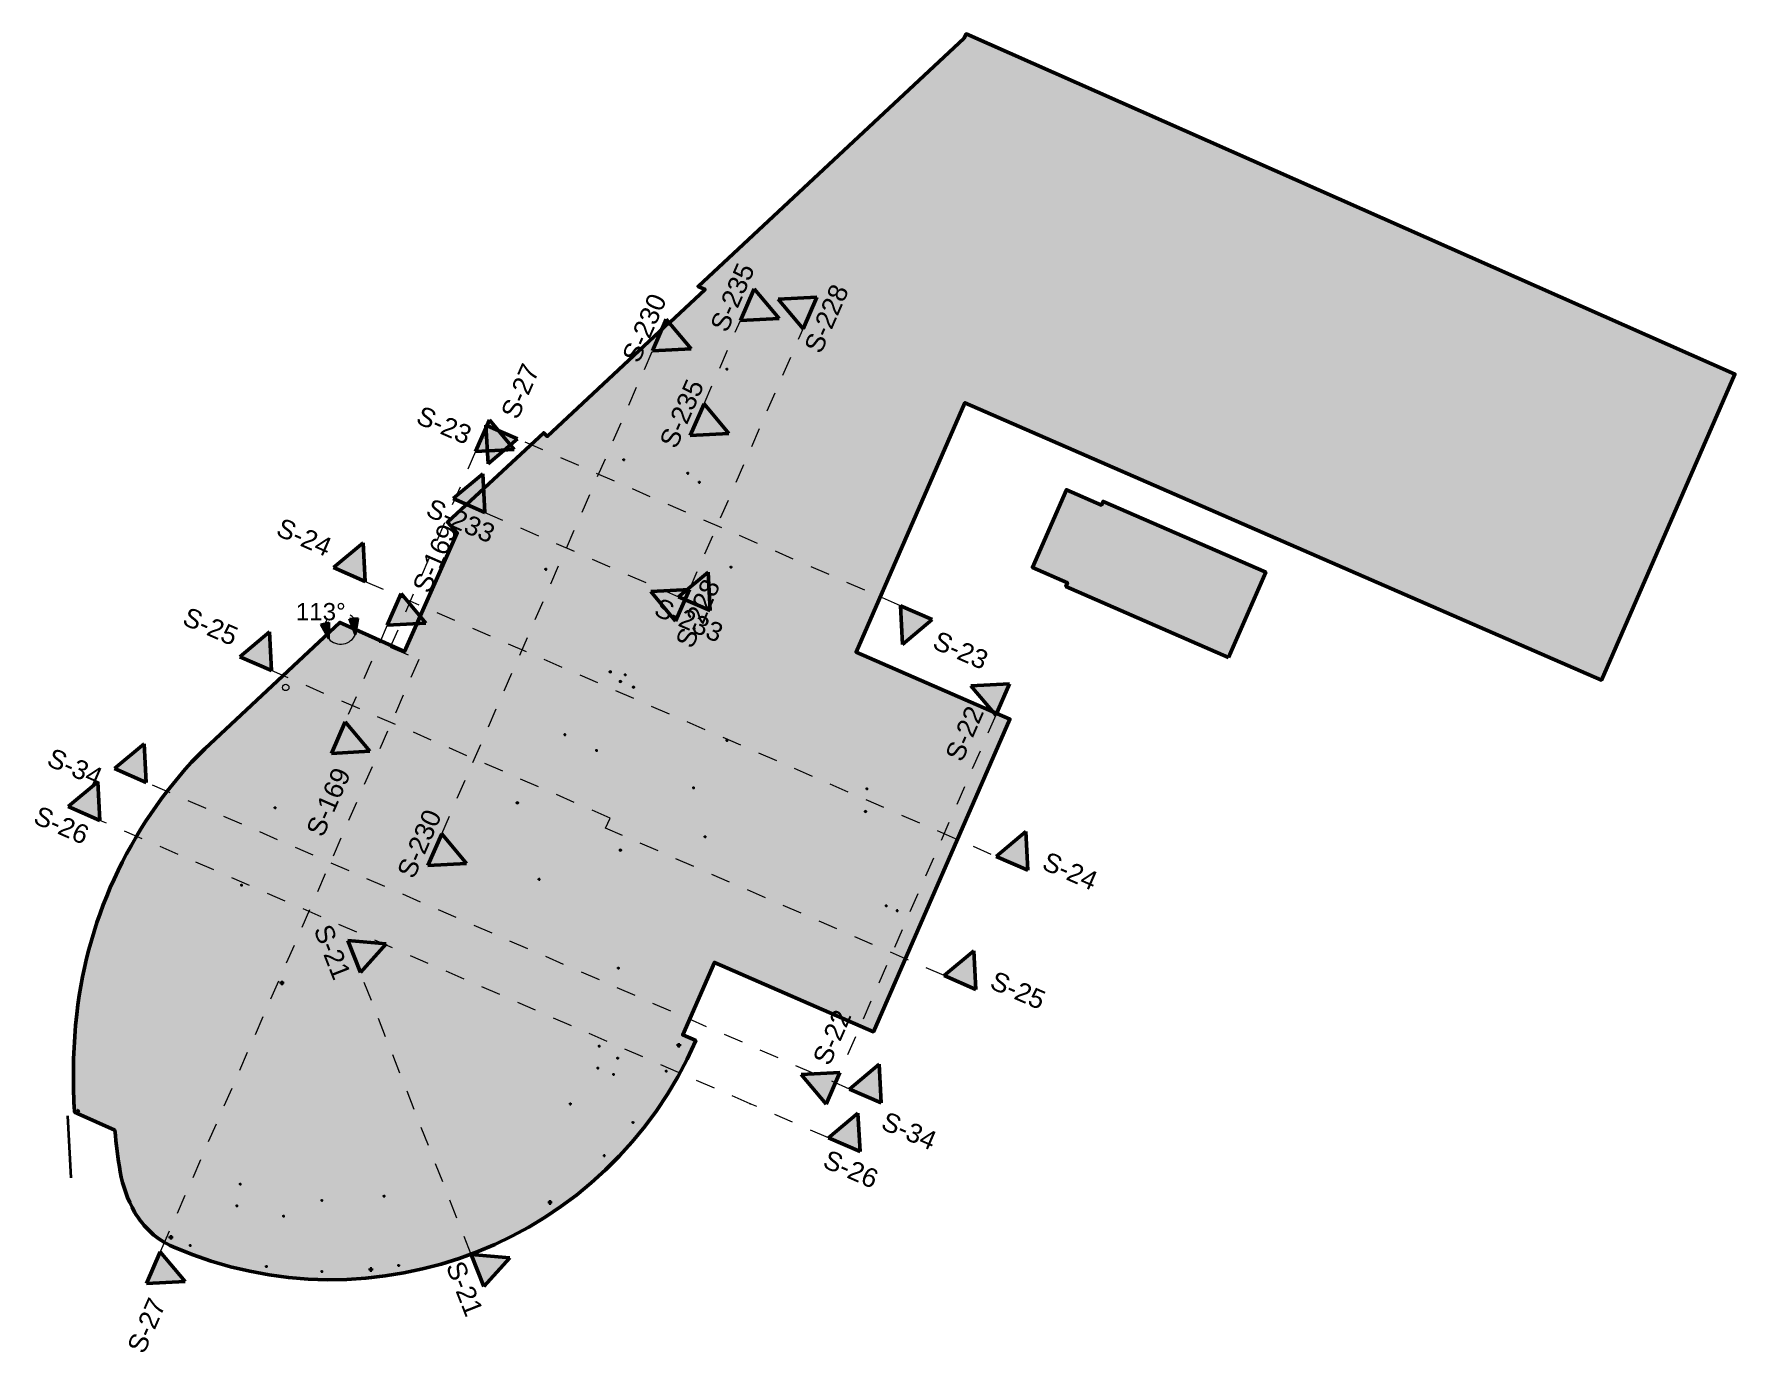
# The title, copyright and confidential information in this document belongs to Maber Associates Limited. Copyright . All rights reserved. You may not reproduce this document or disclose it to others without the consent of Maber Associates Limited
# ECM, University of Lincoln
# Model space of a CAD drawing. Header units: millimetres. Extents: x -48147 to 1403542, y -455564 to 18123.
# Drawn here: x -48147 to 74924, y -77365 to 18123 of the extents above.
import ezdxf

# ---------------------------------------------------------------- set-up
doc = ezdxf.new("R2010")
doc.units = ezdxf.units.MM
doc.header["$MEASUREMENT"] = 0
doc.linetypes.add('Dashed', pattern=[2822.222233, 1411.111116, -1411.111116])
for name, color, linetype, lineweight in [('0_Pen_No__1', 7, 'Continuous', 13), ('0_Pen_No__150', 7, 'Continuous', 0), ('0_Pen_No__154', 5, 'Continuous', 25), ('0_Pen_No__7', 7, 'Continuous', 35), ('0_Pen_No__85', 8, 'Continuous', 20), ('A-95-MC_Marker_Section_P2.Marker_Pen_No__1', 7, 'Continuous', 13), ('A-95-MC_Marker_Section_P2.Marker_Pen_No__6', 7, 'Continuous', 35), ('A-95-P_Building_Outline_Elevations_Pen_No__22', 8, 'Continuous', 50)]:
    doc.layers.add(name, color=color, linetype=linetype, lineweight=lineweight)
for name, color, linetype, lineweight, true_color in [('0_Pen_No__151', 7, 'Continuous', 5, 0x2290ff), ('0_Pen_No__166', 7, 'Continuous', 0, 0xcc0000), ('0_Pen_No__240', 7, 'Continuous', 0, 0x46e635), ('0_Pen_No__45', 7, 'Continuous', 35, 0x444444), ('A-95-MC_Marker_Section_P2.Marker_Pen_No__25', 7, 'Continuous', 50, 0x2a2a2a), ('A-95-P_Building_Outline_Elevations_Pen_No__242', 7, 'Continuous', 13, 0xeda42a), ('A-95-P_Building_Outline_Elevations_Pen_No__28', 7, 'Continuous', 50, 0x2a2a2a)]:
    doc.layers.add(name, color=color, linetype=linetype, lineweight=lineweight, true_color=true_color)
doc.layers.add('A-95-MC_Marker_Section_P2.Marker', color=7, linetype='Continuous')
doc.styles.add('GENERATED_STYLE_1', font='')
doc.styles.add('GENERATED_STYLE_2', font='')
doc.styles.get('GENERATED_STYLE_1').set_extended_font_data('Arial')
doc.styles.get('GENERATED_STYLE_2').set_extended_font_data('Swis721 BT')
doc.dimstyles.new('GENERATED_STYLE__1', dxfattribs={"dimtxt": 1250, "dimasz": 1140, "dimexe": 0.18, "dimexo": 40, "dimgap": 0.09, "dimtad": 1, "dimtih": 1, "dimtoh": 1, "dimdec": 0, "dimzin": 0, "dimdsep": 46, "dimtxsty": 'GENERATED_STYLE_1', "dimblk": 'ARROWHEAD_5', "dimblk1": 'ARROWHEAD_5', "dimblk2": 'ARROWHEAD_5', "dimcen": 0.09, "dimclrd": 8, "dimclre": 8, "dimclrt": 7, "dimadec": 0, "dimazin": 0, "dimtfac": 1, "dimtdec": 4, "dimtmove": 0, "dimatfit": 3, "dimfxl": 1, "dimtolj": 1, "dimtzin": 0, "dimarcsym": 0})

# ---------------------------------------------------------------- blocks, each defined once
blk = doc.blocks.new('Drainage Setting Out')
at = {"layer": '0_Pen_No__166', "linetype": 'Continuous'}
blk.add_hatch(color=256, dxfattribs=at).paths.add_polyline_path([(142, 92, 1), (42, 92, 1)])
at = {"layer": '0_Pen_No__150', "linetype": 'Continuous'}
for p, q in [((0, 132), (183, 52)), ((132, 183), (52, 0))]:
    blk.add_line(p, q, dxfattribs=at)
blk.add_circle((92, 92), 50, dxfattribs=at)
for start, end in [(0, 180), (180, 0)]:
    blk.add_arc((92, 92), 50, start, end, dxfattribs=at)
for p in [(42, 92), (142, 92)]:
    blk.add_point(p, dxfattribs=at)
blk = doc.blocks.new('Drainage Setting Out_2')
at = {"layer": '0_Pen_No__151', "linetype": 'Continuous'}
blk.add_hatch(color=256, dxfattribs=at).paths.add_polyline_path([(232, 150, 1), (68, 150, 1)])
at = {"layer": '0_Pen_No__1', "linetype": 'Continuous'}
for start, end in [(0, 180), (180, 0)]:
    blk.add_arc((150, 150), 81.8, start, end, dxfattribs=at)
for p in [(68, 150), (232, 150)]:
    blk.add_point(p, dxfattribs=at)
at = {"layer": '0_Pen_No__154', "linetype": 'Continuous'}
for p, q in [((0, 215), (300, 85)), ((215, 300), (85, 0))]:
    blk.add_line(p, q, dxfattribs=at)
blk.add_circle((150, 150), 81.8, dxfattribs=at)
blk = doc.blocks.new('FLOOR GULLEY')
at = {"layer": '0_Pen_No__240', "linetype": 'Continuous'}
blk.add_hatch(color=256, dxfattribs=at).paths.add_polyline_path([(150, 75, 1), (0, 75, 1)])
at = {"layer": '0_Pen_No__1', "linetype": 'Continuous'}
for start, end in [(0, 180), (180, 0)]:
    blk.add_arc((75, 75), 75, start, end, dxfattribs=at)
for p in [(0, 75), (150, 75)]:
    blk.add_point(p, dxfattribs=at)
at = {"layer": '0_Pen_No__150', "linetype": 'Continuous'}
for p, q in [((15, 102), (15, 48)), ((35, 128), (35, 22)), ((55, 138), (55, 12)), ((75, 141), (75, 9)), ((95, 138), (95, 12)), ((115, 128), (115, 22)), ((135, 102), (135, 48))]:
    blk.add_line(p, q, dxfattribs=at)
for radius in [75, 66.3]:
    blk.add_circle((75, 75), radius, dxfattribs=at)
blk = doc.blocks.new('*D4')
at = {"layer": '0_Pen_No__45', "linetype": 'Continuous'}
for points in [[(-26818, -25672), (-26783, -24473), (-27387, -24616)], [(-24885, -25342), (-24699, -24157), (-25316, -24222)]]:
    blk.add_hatch(color=256, dxfattribs=at).paths.add_polyline_path(points)
for p, q in [((-27387, -24616), (-26783, -24473)), ((-26818, -25672), (-26783, -24473)), ((-25316, -24222), (-24699, -24157)), ((-24885, -25342), (-25316, -24222)), ((-24885, -25342), (-24699, -24157)), ((-26818, -25672), (-27387, -24616))]:
    blk.add_line(p, q, dxfattribs=at)
at = {"layer": '0_Pen_No__85', "linetype": 'Continuous'}
for start, end in [(145.94218, 163.69989), (35.68094, 53.43865), (222.94041, 336.44041)]:
    blk.add_arc((-25960, -24873), 1172, start, end, dxfattribs=at)
at = {"layer": '0_Pen_No__1', "insert": (-29205, -24339), "char_height": 1250, "attachment_point": 7, "style": 'GENERATED_STYLE_1'}
blk.add_mtext('\\A1;{\\fArial|b0|i0|c0|p34;113°}', dxfattribs=at)
blk = doc.blocks.new('ARROWHEAD_5')
at = {"color": 0, "linetype": 'Continuous', "lineweight": 0}
blk.add_line((0, 0), (-1, 0), dxfattribs=at)
blk.add_solid([(-1, 0.2679), (0, 0), (-1, -0.2679), (-1, 0.2679)], dxfattribs=at)
blk = doc.blocks.new('Cutting Plane_1_2', base_point=(-1229, -23232))
at = {"layer": 'A-95-MC_Marker_Section_P2.Marker_Pen_No__25', "linetype": 'Continuous'}
for points in [[(8498, -924), (7499, -3216), (5707, -1071)], [(-1729, -24378), (-730, -22086), (-3521, -22233)]]:
    blk.add_hatch(color=256, dxfattribs=at).paths.add_polyline_path(points)
at = {"layer": 'A-95-MC_Marker_Section_P2.Marker_Pen_No__1', "linetype": 'Dashed'}
blk.add_line((-730, -22086), (7499, -3216), dxfattribs=at)
at = {"layer": 'A-95-MC_Marker_Section_P2.Marker_Pen_No__25', "linetype": 'Continuous'}
for p, q in [((5707, -1071), (8498, -924)), ((7499, -3216), (5707, -1071)), ((8498, -924), (7499, -3216)), ((-730, -22086), (-3521, -22233)), ((-1729, -24378), (-730, -22086)), ((-3521, -22233), (-1729, -24378))]:
    blk.add_line(p, q, dxfattribs=at)
at = {"layer": 'A-95-MC_Marker_Section_P2.Marker_Pen_No__6', "char_height": 1375, "rotation": 66.44041, "style": 'GENERATED_STYLE_2'}
for insert, attachment_point in [((10856, -409), 9), ((-502, -26456), 7)]:
    blk.add_mtext('\\A1;{\\fSwis721 BT|b0|i0|c0|p34;S-228}', dxfattribs=dict(at, insert=insert, attachment_point=attachment_point))
blk = doc.blocks.new('Cutting Plane_2_2', base_point=(-19147, -40933))
at = {"layer": 'A-95-MC_Marker_Section_P2.Marker_Pen_No__25', "linetype": 'Continuous'}
for points in [[(-2403, -2532), (-3402, -4824), (-611, -4677)], [(-19647, -42079), (-18648, -39787), (-16856, -41932)]]:
    blk.add_hatch(color=256, dxfattribs=at).paths.add_polyline_path(points)
at = {"layer": 'A-95-MC_Marker_Section_P2.Marker_Pen_No__1', "linetype": 'Dashed'}
blk.add_line((-18648, -39787), (-3402, -4824), dxfattribs=at)
at = {"layer": 'A-95-MC_Marker_Section_P2.Marker_Pen_No__25', "linetype": 'Continuous'}
for p, q in [((-2403, -2532), (-3402, -4824)), ((-611, -4677), (-2403, -2532)), ((-3402, -4824), (-611, -4677)), ((-19647, -42079), (-18648, -39787)), ((-18648, -39787), (-16856, -41932)), ((-16856, -41932), (-19647, -42079))]:
    blk.add_line(p, q, dxfattribs=at)
at = {"layer": 'A-95-MC_Marker_Section_P2.Marker_Pen_No__6', "char_height": 1375, "rotation": 66.44041, "style": 'GENERATED_STYLE_2'}
for insert, attachment_point in [((-4365, -5784), 7), ((-18599, -38428), 9)]:
    blk.add_mtext('\\A1;{\\fSwis721 BT|b0|i0|c0|p34;S-230}', dxfattribs=dict(at, insert=insert, attachment_point=attachment_point))
blk = doc.blocks.new('Cutting Plane_3_2', base_point=(-16679, -16008))
at = {"layer": 'A-95-MC_Marker_Section_P2.Marker_Pen_No__25', "linetype": 'Continuous'}
for points in [[(-17825, -15508), (-15533, -16508), (-15680, -13717)], [(785, -23623), (-1507, -22624), (638, -20832)]]:
    blk.add_hatch(color=256, dxfattribs=at).paths.add_polyline_path(points)
at = {"layer": 'A-95-MC_Marker_Section_P2.Marker_Pen_No__1', "linetype": 'Dashed'}
blk.add_line((-15533, -16508), (-1507, -22624), dxfattribs=at)
at = {"layer": 'A-95-MC_Marker_Section_P2.Marker_Pen_No__25', "linetype": 'Continuous'}
for p, q in [((-15680, -13717), (-17825, -15508)), ((-15533, -16508), (-15680, -13717)), ((-17825, -15508), (-15533, -16508)), ((-1507, -22624), (638, -20832)), ((638, -20832), (785, -23623)), ((785, -23623), (-1507, -22624))]:
    blk.add_line(p, q, dxfattribs=at)
at = {"layer": 'A-95-MC_Marker_Section_P2.Marker_Pen_No__6', "char_height": 1375, "rotation": 336.44041, "style": 'GENERATED_STYLE_2'}
for insert, attachment_point in [((-19903, -16735), 7), ((1300, -25981), 9)]:
    blk.add_mtext('\\A1;{\\fSwis721 BT|b0|i0|c0|p34;S-233}', dxfattribs=dict(at, insert=insert, attachment_point=attachment_point))
blk = doc.blocks.new('Cutting Plane_4_2', base_point=(-163, -9794))
at = {"layer": 'A-95-MC_Marker_Section_P2.Marker_Pen_No__25', "linetype": 'Continuous'}
for points in [[(3966, -324), (2967, -2616), (5758, -2469)], [(-662, -10939), (337, -8648), (2129, -10793)]]:
    blk.add_hatch(color=256, dxfattribs=at).paths.add_polyline_path(points)
at = {"layer": 'A-95-MC_Marker_Section_P2.Marker_Pen_No__1', "linetype": 'Dashed'}
blk.add_line((337, -8648), (2967, -2616), dxfattribs=at)
at = {"layer": 'A-95-MC_Marker_Section_P2.Marker_Pen_No__25', "linetype": 'Continuous'}
for p, q in [((3966, -324), (2967, -2616)), ((5758, -2469), (3966, -324)), ((2967, -2616), (5758, -2469)), ((-662, -10939), (337, -8648)), ((337, -8648), (2129, -10793)), ((2129, -10793), (-662, -10939))]:
    blk.add_line(p, q, dxfattribs=at)
at = {"layer": 'A-95-MC_Marker_Section_P2.Marker_Pen_No__6', "char_height": 1375, "rotation": 66.44041, "style": 'GENERATED_STYLE_2'}
for insert, attachment_point in [((2004, -3576), 7), ((386, -7289), 9)]:
    blk.add_mtext('\\A1;{\\fSwis721 BT|b0|i0|c0|p34;S-235}', dxfattribs=dict(at, insert=insert, attachment_point=attachment_point))
blk = doc.blocks.new('Cutting Plane_5_2', base_point=(-16058, -71396))
at = {"layer": 'A-95-MC_Marker_Section_P2.Marker_Pen_No__25', "linetype": 'Continuous'}
for points in [[(-25443, -47498), (-24529, -49825), (-22659, -47747)], [(-15601, -72560), (-16515, -70233), (-13731, -70482)]]:
    blk.add_hatch(color=256, dxfattribs=at).paths.add_polyline_path(points)
at = {"layer": 'A-95-MC_Marker_Section_P2.Marker_Pen_No__1', "linetype": 'Dashed'}
blk.add_line((-16515, -70233), (-24529, -49825), dxfattribs=at)
at = {"layer": 'A-95-MC_Marker_Section_P2.Marker_Pen_No__25', "linetype": 'Continuous'}
for p, q in [((-25443, -47498), (-24529, -49825)), ((-22659, -47747), (-25443, -47498)), ((-24529, -49825), (-22659, -47747)), ((-16515, -70233), (-13731, -70482)), ((-15601, -72560), (-16515, -70233)), ((-13731, -70482), (-15601, -72560))]:
    blk.add_line(p, q, dxfattribs=at)
at = {"layer": 'A-95-MC_Marker_Section_P2.Marker_Pen_No__6', "char_height": 1375, "rotation": 291.44041, "style": 'GENERATED_STYLE_2'}
for insert, attachment_point in [((-26472, -50480), 9), ((-18384, -71075), 7)]:
    blk.add_mtext('\\A1;{\\fSwis721 BT|b0|i0|c0|p34;S-21}', dxfattribs=dict(at, insert=insert, attachment_point=attachment_point))
blk = doc.blocks.new('Cutting Plane_6_2', base_point=(21934, -30056))
at = {"layer": 'A-95-MC_Marker_Section_P2.Marker_Pen_No__25', "linetype": 'Continuous'}
for points in [[(22434, -28910), (21435, -31201), (19643, -29056)], [(9158, -59355), (10157, -57064), (7366, -57210)]]:
    blk.add_hatch(color=256, dxfattribs=at).paths.add_polyline_path(points)
at = {"layer": 'A-95-MC_Marker_Section_P2.Marker_Pen_No__1', "linetype": 'Dashed'}
blk.add_line((21435, -31201), (10157, -57064), dxfattribs=at)
at = {"layer": 'A-95-MC_Marker_Section_P2.Marker_Pen_No__25', "linetype": 'Continuous'}
for p, q in [((19643, -29056), (22434, -28910)), ((21435, -31201), (19643, -29056)), ((22434, -28910), (21435, -31201)), ((10157, -57064), (7366, -57210)), ((7366, -57210), (9158, -59355)), ((9158, -59355), (10157, -57064))]:
    blk.add_line(p, q, dxfattribs=at)
at = {"layer": 'A-95-MC_Marker_Section_P2.Marker_Pen_No__6', "char_height": 1375, "rotation": 66.44041, "style": 'GENERATED_STYLE_2'}
for insert, attachment_point in [((20636, -30947), 9), ((9428, -56651), 7)]:
    blk.add_mtext('\\A1;{\\fSwis721 BT|b0|i0|c0|p34;S-22}', dxfattribs=dict(at, insert=insert, attachment_point=attachment_point))
blk = doc.blocks.new('Cutting Plane_7_2', base_point=(15693, -23771))
at = {"layer": 'A-95-MC_Marker_Section_P2.Marker_Pen_No__25', "linetype": 'Continuous'}
for points in [[(-15445, -10193), (-13154, -11192), (-15299, -12984)], [(16839, -24270), (14547, -23271), (14694, -26062)]]:
    blk.add_hatch(color=256, dxfattribs=at).paths.add_polyline_path(points)
at = {"layer": 'A-95-MC_Marker_Section_P2.Marker_Pen_No__1', "linetype": 'Dashed'}
blk.add_line((14547, -23271), (-13154, -11192), dxfattribs=at)
at = {"layer": 'A-95-MC_Marker_Section_P2.Marker_Pen_No__25', "linetype": 'Continuous'}
for p, q in [((-15299, -12984), (-15445, -10193)), ((-15445, -10193), (-13154, -11192)), ((-13154, -11192), (-15299, -12984)), ((16839, -24270), (14547, -23271)), ((14547, -23271), (14694, -26062)), ((14694, -26062), (16839, -24270))]:
    blk.add_line(p, q, dxfattribs=at)
at = {"layer": 'A-95-MC_Marker_Section_P2.Marker_Pen_No__6', "char_height": 1375, "rotation": 336.44041, "style": 'GENERATED_STYLE_2'}
for insert, attachment_point in [((-16898, -11649), 9), ((16761, -26326), 7)]:
    blk.add_mtext('\\A1;{\\fSwis721 BT|b0|i0|c0|p34;S-23}', dxfattribs=dict(at, insert=insert, attachment_point=attachment_point))
blk = doc.blocks.new('Cutting Plane_8_2', base_point=(-25330, -21003))
at = {"layer": 'A-95-MC_Marker_Section_P2.Marker_Pen_No__25', "linetype": 'Continuous'}
for points in [[(-26476, -20503), (-24185, -21502), (-24331, -18711)], [(23767, -42411), (21475, -41412), (23620, -39620)]]:
    blk.add_hatch(color=256, dxfattribs=at).paths.add_polyline_path(points)
at = {"layer": 'A-95-MC_Marker_Section_P2.Marker_Pen_No__1', "linetype": 'Dashed'}
blk.add_line((-24185, -21502), (21475, -41412), dxfattribs=at)
at = {"layer": 'A-95-MC_Marker_Section_P2.Marker_Pen_No__25', "linetype": 'Continuous'}
for p, q in [((-24331, -18711), (-26476, -20503)), ((-24185, -21502), (-24331, -18711)), ((-26476, -20503), (-24185, -21502)), ((21475, -41412), (23620, -39620)), ((23620, -39620), (23767, -42411)), ((23767, -42411), (21475, -41412))]:
    blk.add_line(p, q, dxfattribs=at)
at = {"layer": 'A-95-MC_Marker_Section_P2.Marker_Pen_No__6', "char_height": 1375, "rotation": 336.44041, "style": 'GENERATED_STYLE_2'}
for insert, attachment_point in [((-30739, -18143), 7), ((28396, -43929), 9)]:
    blk.add_mtext('\\A1;{\\fSwis721 BT|b0|i0|c0|p34;S-24}', dxfattribs=dict(at, insert=insert, attachment_point=attachment_point))
blk = doc.blocks.new('Cutting Plane_9_2', base_point=(18851, -50545))
at = {"layer": 'A-95-MC_Marker_Section_P2.Marker_Pen_No__25', "linetype": 'Continuous'}
for points in [[(-33257, -26956), (-30965, -27955), (-31111, -25164)], [(19996, -51045), (17705, -50046), (19850, -48254)]]:
    blk.add_hatch(color=256, dxfattribs=at).paths.add_polyline_path(points)
at = {"layer": 'A-95-MC_Marker_Section_P2.Marker_Pen_No__1', "linetype": 'Dashed'}
for p, q in [((-6471, -38635), (-30965, -27955)), ((-6789, -39365), (-6471, -38635)), ((17705, -50046), (-6789, -39365))]:
    blk.add_line(p, q, dxfattribs=at)
at = {"layer": 'A-95-MC_Marker_Section_P2.Marker_Pen_No__25', "linetype": 'Continuous'}
for p, q in [((-31111, -25164), (-33257, -26956)), ((-30965, -27955), (-31111, -25164)), ((-33257, -26956), (-30965, -27955)), ((17705, -50046), (19850, -48254)), ((19850, -48254), (19996, -51045)), ((19996, -51045), (17705, -50046))]:
    blk.add_line(p, q, dxfattribs=at)
at = {"layer": 'A-95-MC_Marker_Section_P2.Marker_Pen_No__6', "char_height": 1375, "rotation": 336.44041, "style": 'GENERATED_STYLE_2'}
for insert, attachment_point in [((-37519, -24596), 7), ((24626, -52563), 9)]:
    blk.add_mtext('\\A1;{\\fSwis721 BT|b0|i0|c0|p34;S-25}', dxfattribs=dict(at, insert=insert, attachment_point=attachment_point))
blk = doc.blocks.new('Cutting Plane_10_2', base_point=(10470, -62287))
at = {"layer": 'A-95-MC_Marker_Section_P2.Marker_Pen_No__25', "linetype": 'Continuous'}
for points in [[(-45676, -37804), (-43384, -38803), (-43531, -36012)], [(11616, -62786), (9325, -61787), (11470, -59995)]]:
    blk.add_hatch(color=256, dxfattribs=at).paths.add_polyline_path(points)
at = {"layer": 'A-95-MC_Marker_Section_P2.Marker_Pen_No__1', "linetype": 'Dashed'}
for p, q in [((3665, -59319), (-43384, -38803)), ((9325, -61787), (3665, -59319))]:
    blk.add_line(p, q, dxfattribs=at)
blk.add_point((3665, -59319), dxfattribs=at)
at = {"layer": 'A-95-MC_Marker_Section_P2.Marker_Pen_No__25', "linetype": 'Continuous'}
for p, q in [((-43531, -36012), (-45676, -37804)), ((-43384, -38803), (-43531, -36012)), ((-45676, -37804), (-43384, -38803)), ((9325, -61787), (11470, -59995)), ((11470, -59995), (11616, -62786)), ((11616, -62786), (9325, -61787))]:
    blk.add_line(p, q, dxfattribs=at)
at = {"layer": 'A-95-MC_Marker_Section_P2.Marker_Pen_No__6', "char_height": 1375, "rotation": 336.44041, "style": 'GENERATED_STYLE_2'}
for insert, attachment_point in [((-48297, -38986), 7), ((12534, -65511), 9)]:
    blk.add_mtext('\\A1;{\\fSwis721 BT|b0|i0|c0|p34;S-26}', dxfattribs=dict(at, insert=insert, attachment_point=attachment_point))
blk = doc.blocks.new('Cutting Plane_11_2', base_point=(-15692, -10946))
at = {"layer": 'A-95-MC_Marker_Section_P2.Marker_Pen_No__25', "linetype": 'Continuous'}
for points in [[(-15193, -9800), (-16192, -12092), (-13401, -11945)], [(-40008, -72343), (-39009, -70052), (-37217, -72197)]]:
    blk.add_hatch(color=256, dxfattribs=at).paths.add_polyline_path(points)
at = {"layer": 'A-95-MC_Marker_Section_P2.Marker_Pen_No__1', "linetype": 'Dashed'}
for p, q in [((-16192, -12092), (-22372, -26264)), ((-22372, -26264), (-20308, -27164)), ((-20308, -27164), (-38549, -68998)), ((-38549, -68998), (-39009, -70052))]:
    blk.add_line(p, q, dxfattribs=at)
blk.add_point((-38549, -68998), dxfattribs=at)
at = {"layer": 'A-95-MC_Marker_Section_P2.Marker_Pen_No__25', "linetype": 'Continuous'}
for p, q in [((-15193, -9800), (-16192, -12092)), ((-13401, -11945), (-15193, -9800)), ((-16192, -12092), (-13401, -11945)), ((-40008, -72343), (-39009, -70052)), ((-39009, -70052), (-37217, -72197)), ((-37217, -72197), (-40008, -72343))]:
    blk.add_line(p, q, dxfattribs=at)
at = {"layer": 'A-95-MC_Marker_Section_P2.Marker_Pen_No__6', "char_height": 1375, "rotation": 66.44041, "style": 'GENERATED_STYLE_2'}
for insert, attachment_point in [((-13137, -9878), 7), ((-38552, -73796), 9)]:
    blk.add_mtext('\\A1;{\\fSwis721 BT|b0|i0|c0|p34;S-27}', dxfattribs=dict(at, insert=insert, attachment_point=attachment_point))
blk = doc.blocks.new('Cutting Plane_12_2', base_point=(12010, -58755))
at = {"layer": 'A-95-MC_Marker_Section_P2.Marker_Pen_No__25', "linetype": 'Continuous'}
for points in [[(-42330, -35060), (-40039, -36059), (-40185, -33268)], [(13156, -59255), (10865, -58256), (13010, -56464)]]:
    blk.add_hatch(color=256, dxfattribs=at).paths.add_polyline_path(points)
at = {"layer": 'A-95-MC_Marker_Section_P2.Marker_Pen_No__1', "linetype": 'Dashed'}
blk.add_line((10865, -58256), (-40039, -36059), dxfattribs=at)
at = {"layer": 'A-95-MC_Marker_Section_P2.Marker_Pen_No__25', "linetype": 'Continuous'}
for p, q in [((-40185, -33268), (-42330, -35060)), ((-40039, -36059), (-40185, -33268)), ((-42330, -35060), (-40039, -36059)), ((10865, -58256), (13010, -56464)), ((13010, -56464), (13156, -59255)), ((13156, -59255), (10865, -58256))]:
    blk.add_line(p, q, dxfattribs=at)
at = {"layer": 'A-95-MC_Marker_Section_P2.Marker_Pen_No__6', "char_height": 1375, "rotation": 336.44041, "style": 'GENERATED_STYLE_2'}
for insert, attachment_point in [((-47326, -34801), 7), ((16746, -62739), 9)]:
    blk.add_mtext('\\A1;{\\fSwis721 BT|b0|i0|c0|p34;S-34}', dxfattribs=dict(at, insert=insert, attachment_point=attachment_point))
blk = doc.blocks.new('Cutting Plane_13_2', base_point=(-22092, -23539))
at = {"layer": 'A-95-MC_Marker_Section_P2.Marker_Pen_No__25', "linetype": 'Continuous'}
for points in [[(-21592, -22393), (-22591, -24685), (-19800, -24538)], [(-26633, -33954), (-25634, -31662), (-23842, -33807)]]:
    blk.add_hatch(color=256, dxfattribs=at).paths.add_polyline_path(points)
at = {"layer": 'A-95-MC_Marker_Section_P2.Marker_Pen_No__1', "linetype": 'Dashed'}
blk.add_line((-22591, -24685), (-25634, -31662), dxfattribs=at)
at = {"layer": 'A-95-MC_Marker_Section_P2.Marker_Pen_No__25', "linetype": 'Continuous'}
for p, q in [((-21592, -22393), (-22591, -24685)), ((-19800, -24538), (-21592, -22393)), ((-22591, -24685), (-19800, -24538)), ((-26633, -33954), (-25634, -31662)), ((-25634, -31662), (-23842, -33807)), ((-23842, -33807), (-26633, -33954))]:
    blk.add_line(p, q, dxfattribs=at)
at = {"layer": 'A-95-MC_Marker_Section_P2.Marker_Pen_No__6', "char_height": 1375, "rotation": 66.44041, "style": 'GENERATED_STYLE_2'}
for insert, attachment_point in [((-19536, -22471), 7), ((-25177, -35407), 9)]:
    blk.add_mtext('\\A1;{\\fSwis721 BT|b0|i0|c0|p34;S-169}', dxfattribs=dict(at, insert=insert, attachment_point=attachment_point))

msp = doc.modelspace()

# ---------------------------------------------------------------- hatches: boundary and pattern name
at = {"layer": 'A-95-P_Building_Outline_Elevations_Pen_No__22', "linetype": 'Continuous'}
for points in [[(74923.6, -6492.6), (65259.9, -28654.5), (-97.7, -155.4), (10679.5, 9918.6), (14984.9, 8068.6), (19304, 18119.9)], [(74923.6, -6492.6), (65259.9, -28654.5), (-97.7, -155.4), (10754.9, 9886.2), (14860, 8122.3), (19170.7, 17818.5)]]:
    msp.add_hatch(color=256, dxfattribs=at).paths.add_polyline_path(points)
at = {"layer": 'A-95-P_Building_Outline_Elevations_Pen_No__242', "linetype": 'Continuous'}
for points in [[(-45056.7, -52842, 0.03813219), (-45256.1, -59290.7, 0.00374959), (-45217, -59929), (-45004.4, -60024.2), (-42299.6, -61236.4, 0.01706523), (-41905.6, -64256.8, 0.08540972), (-40869.9, -67158.8, 0.15780674), (-38079.5, -69687.3, 0.4137358), (-268.7, -54744.8), (-1203.2, -54337.4), (1083.8, -49092.6), (12592.1, -54105), (22460.8, -31473), (11338.1, -26623.5), (19208.6, -8573.9), (65259.9, -28654.5), (74923.6, -6492.6), (19296.9, 18123.1), (19143.5, 17830.3), (-97.7, -155.3), (402.7, -372.5), (-2152.5, -2756), (-2173.2, -2733.8), (-11023.5, -11005.5), (-11269.7, -10741), (-18238.1, -17225.7), (-17527.3, -17989.6), (-21336.6, -26580.2), (-26011.9, -24477.5), (-35790.9, -33615.2, 0.17070773)], [(38284.8, -27007), (40971.6, -20845.4), (29198.3, -15716.6), (29082, -15982.1), (26547, -14871.8), (24094.3, -20496.7), (26627.3, -21601.2), (26509.2, -21872.2)]]:
    msp.add_hatch(color=256, dxfattribs=at).paths.add_polyline_path(points)

# ---------------------------------------------------------------- linework, layer by layer
at = {"layer": '0_Pen_No__1', "linetype": 'Continuous'}
for centre in [(-11124.3, -20630), (2279.6, -20477.9), (-5370.7, -28262.4), (1974.9, -33016.9), (12115.1, -36515.2), (13513.8, -44997.9), (14304.1, -45344.1), (-5869.7, -49497.9), (-6213.3, -57194.2), (-2405, -56965.1), (-4812, -60672.9), (-6893.2, -63079.4), (-36847.4, -69583.9), (-31336.6, -71105.5)]:
    msp.add_circle(centre, 50, dxfattribs=at)
at = {"layer": '0_Pen_No__150', "linetype": 'Continuous'}
msp.add_circle((-29932.2, -29182.9), 228.5, dxfattribs=at)
at = {"layer": '0_Pen_No__7', "linetype": 'Continuous', "flags": 128}
msp.add_lwpolyline([(-45470.5, -64682.8), (-45702.3, -60188.7)], dxfattribs=at)
msp.add_lwpolyline([(-45010.5, -59780.6), (-44900.5, -59828.5), (-44948.5, -59938.5), (-44953.5, -59936.3, -0.4142), (-44956.9, -59927.8), (-44921.5, -59846.7, 0.4142), (-44928.2, -59829.5), (-45009.4, -59794.2, -0.4142), (-45012.7, -59785.6)], format="xyb", close=True, dxfattribs=at)
at = {"layer": 'A-95-P_Building_Outline_Elevations_Pen_No__28', "linetype": 'Continuous', "flags": 128}
msp.add_lwpolyline([(-45056.7, -52842, 0.03813219), (-45256.1, -59290.7, 0.00374959), (-45217, -59929), (-45004.4, -60024.2), (-42299.6, -61236.4, 0.01706523), (-41905.6, -64256.8, 0.08540972), (-40869.9, -67158.8, 0.15780674), (-38079.5, -69687.3, 0.4137358), (-268.7, -54744.8), (-1203.2, -54337.4), (1083.8, -49092.6), (12592.1, -54105), (22460.8, -31473), (11338.1, -26623.5), (19208.6, -8573.9), (65259.9, -28654.5), (74923.6, -6492.6), (19296.9, 18123.1), (19143.5, 17830.3), (-97.7, -155.3), (402.7, -372.5), (-2152.5, -2756), (-2173.2, -2733.8), (-11023.5, -11005.5), (-11269.7, -10741), (-18238.1, -17225.7), (-17527.3, -17989.6), (-21336.6, -26580.2), (-26011.9, -24477.5), (-35790.9, -33615.2, 0.17070773)], format="xyb", close=True, dxfattribs=at)
msp.add_lwpolyline([(38284.8, -27007), (40971.6, -20845.4), (29198.3, -15716.6), (29082, -15982.1), (26547, -14871.8), (24094.3, -20496.7), (26627.3, -21601.2), (26509.2, -21872.2)], close=True, dxfattribs=at)

# ---------------------------------------------------------------- block references
at = {"linetype": 'Continuous', "xscale": -1, "zscale": 1000, "rotation": 336.4404115839915}
for name, p in [('Drainage Setting Out', (2032.2, -6258)), ('Drainage Setting Out', (-5435.8, -12817.3)), ('Drainage Setting Out', (-803.7, -13800)), ('Drainage Setting Out', (36.9, -14454.2)), ('Drainage Setting Out', (-11077, -20750.6)), ('Drainage Setting Out', (2327, -20598.5)), ('Drainage Setting Out', (-5323.3, -28383.1)), ('Drainage Setting Out', (-9693.9, -32723.3)), ('Drainage Setting Out', (2022.3, -33137.5)), ('Drainage Setting Out', (-7403, -33861.4)), ('Drainage Setting Out', (-390.7, -36576.2)), ('Drainage Setting Out', (12162.5, -36635.9)), ('Drainage Setting Out', (-30661.4, -38015.3)), ('Drainage Setting Out', (12056.7, -38283.7)), ('Drainage Setting Out', (450.7, -40113.2)), ('Drainage Setting Out', (-11559.6, -43197.5)), ('Drainage Setting Out', (-33088.2, -43625.1)), ('Drainage Setting Out', (13561.2, -45118.5)), ('Drainage Setting Out', (14351.5, -45464.8)), ('Drainage Setting Out_2', (-30134.9, -50772.6)), ('Drainage Setting Out', (-5822.3, -49618.5)), ('Drainage Setting Out', (-7217.8, -55277.9)), ('Drainage Setting Out_2', (-1420.2, -55285.4)), ('Drainage Setting Out', (-5872, -56146)), ('Drainage Setting Out', (-7309.9, -56857.2)), ('Drainage Setting Out', (-6165.9, -57314.9)), ('Drainage Setting Out', (-2357.6, -57085.8)), ('Drainage Setting Out', (-9295.6, -59458.2)), ('Drainage Setting Out', (-4764.6, -60793.5)), ('Drainage Setting Out', (-6845.8, -63200.1)), ('Drainage Setting Out', (-33179.9, -65256.7)), ('Drainage Setting Out', (-27272, -66437.5)), ('Drainage Setting Out', (-22775.1, -66137.6)), ('Drainage Setting Out_2', (-10740.3, -66661.7)), ('Drainage Setting Out', (-33429.4, -66838.8)), ('Drainage Setting Out', (-30042.5, -67580.2)), ('Drainage Setting Out_2', (-38163.9, -69191.5)), ('Drainage Setting Out', (-36800, -69704.5)), ('Drainage Setting Out', (-31289.3, -71226.2)), ('Drainage Setting Out', (-27280.3, -71592.6)), ('Drainage Setting Out_2', (-23701.4, -71521.8)), ('Drainage Setting Out', (-21718.7, -71146.9))]:
    msp.add_blockref(name, p, dxfattribs=at)
at = {"linetype": 'Continuous', "xscale": -1, "zscale": 1000}
for p in [(-6377.3, -28129), (-5645.8, -28828.4), (-4691.6, -29244.5), (-13100, -37614.9), (12084.3, -38238.1), (-5646, -41031.8)]:
    msp.add_blockref('FLOOR GULLEY', p, dxfattribs=at)
at = {"layer": 'A-95-MC_Marker_Section_P2.Marker'}
for name, p in [('Cutting Plane_4_2', (-162.7, -9793.6)), ('Cutting Plane_2_2', (-19147.3, -40933)), ('Cutting Plane_1_2', (-1229.3, -23231.9)), ('Cutting Plane_11_2', (-15692.4, -10945.9)), ('Cutting Plane_7_2', (15693.3, -23770.8)), ('Cutting Plane_3_2', (-16679, -16008.1)), ('Cutting Plane_8_2', (-25330.5, -21002.6)), ('Cutting Plane_13_2', (-22091.6, -23538.9)), ('Cutting Plane_9_2', (18850.6, -50545.4)), ('Cutting Plane_6_2', (21934.2, -30055.5)), ('Cutting Plane_12_2', (12010.4, -58755.3)), ('Cutting Plane_10_2', (10470.5, -62286.8)), ('Cutting Plane_5_2', (-16057.7, -71396.2))]:
    msp.add_blockref(name, p, dxfattribs=at)

# ---------------------------------------------------------------- dimensions: what is measured, and where the dimension line sits
at = {"color": 8, "linetype": 'Continuous', "lineweight": 20}
dim = msp.add_angular_dim_3p(base=(-25762.3, -26028.8), center=(-25959.6, -24873.2), p1=(-34721.9, -33027.2), p2=(-20981.6, -27043.9), dimstyle='GENERATED_STYLE__1', dxfattribs=at)
dim.commit()
dim.dimension.update_dxf_attribs({"geometry": '*D4', "text_midpoint": (-27262.8, -23713.8), "dimtype": 165})

doc.saveas('drawing.dxf')
